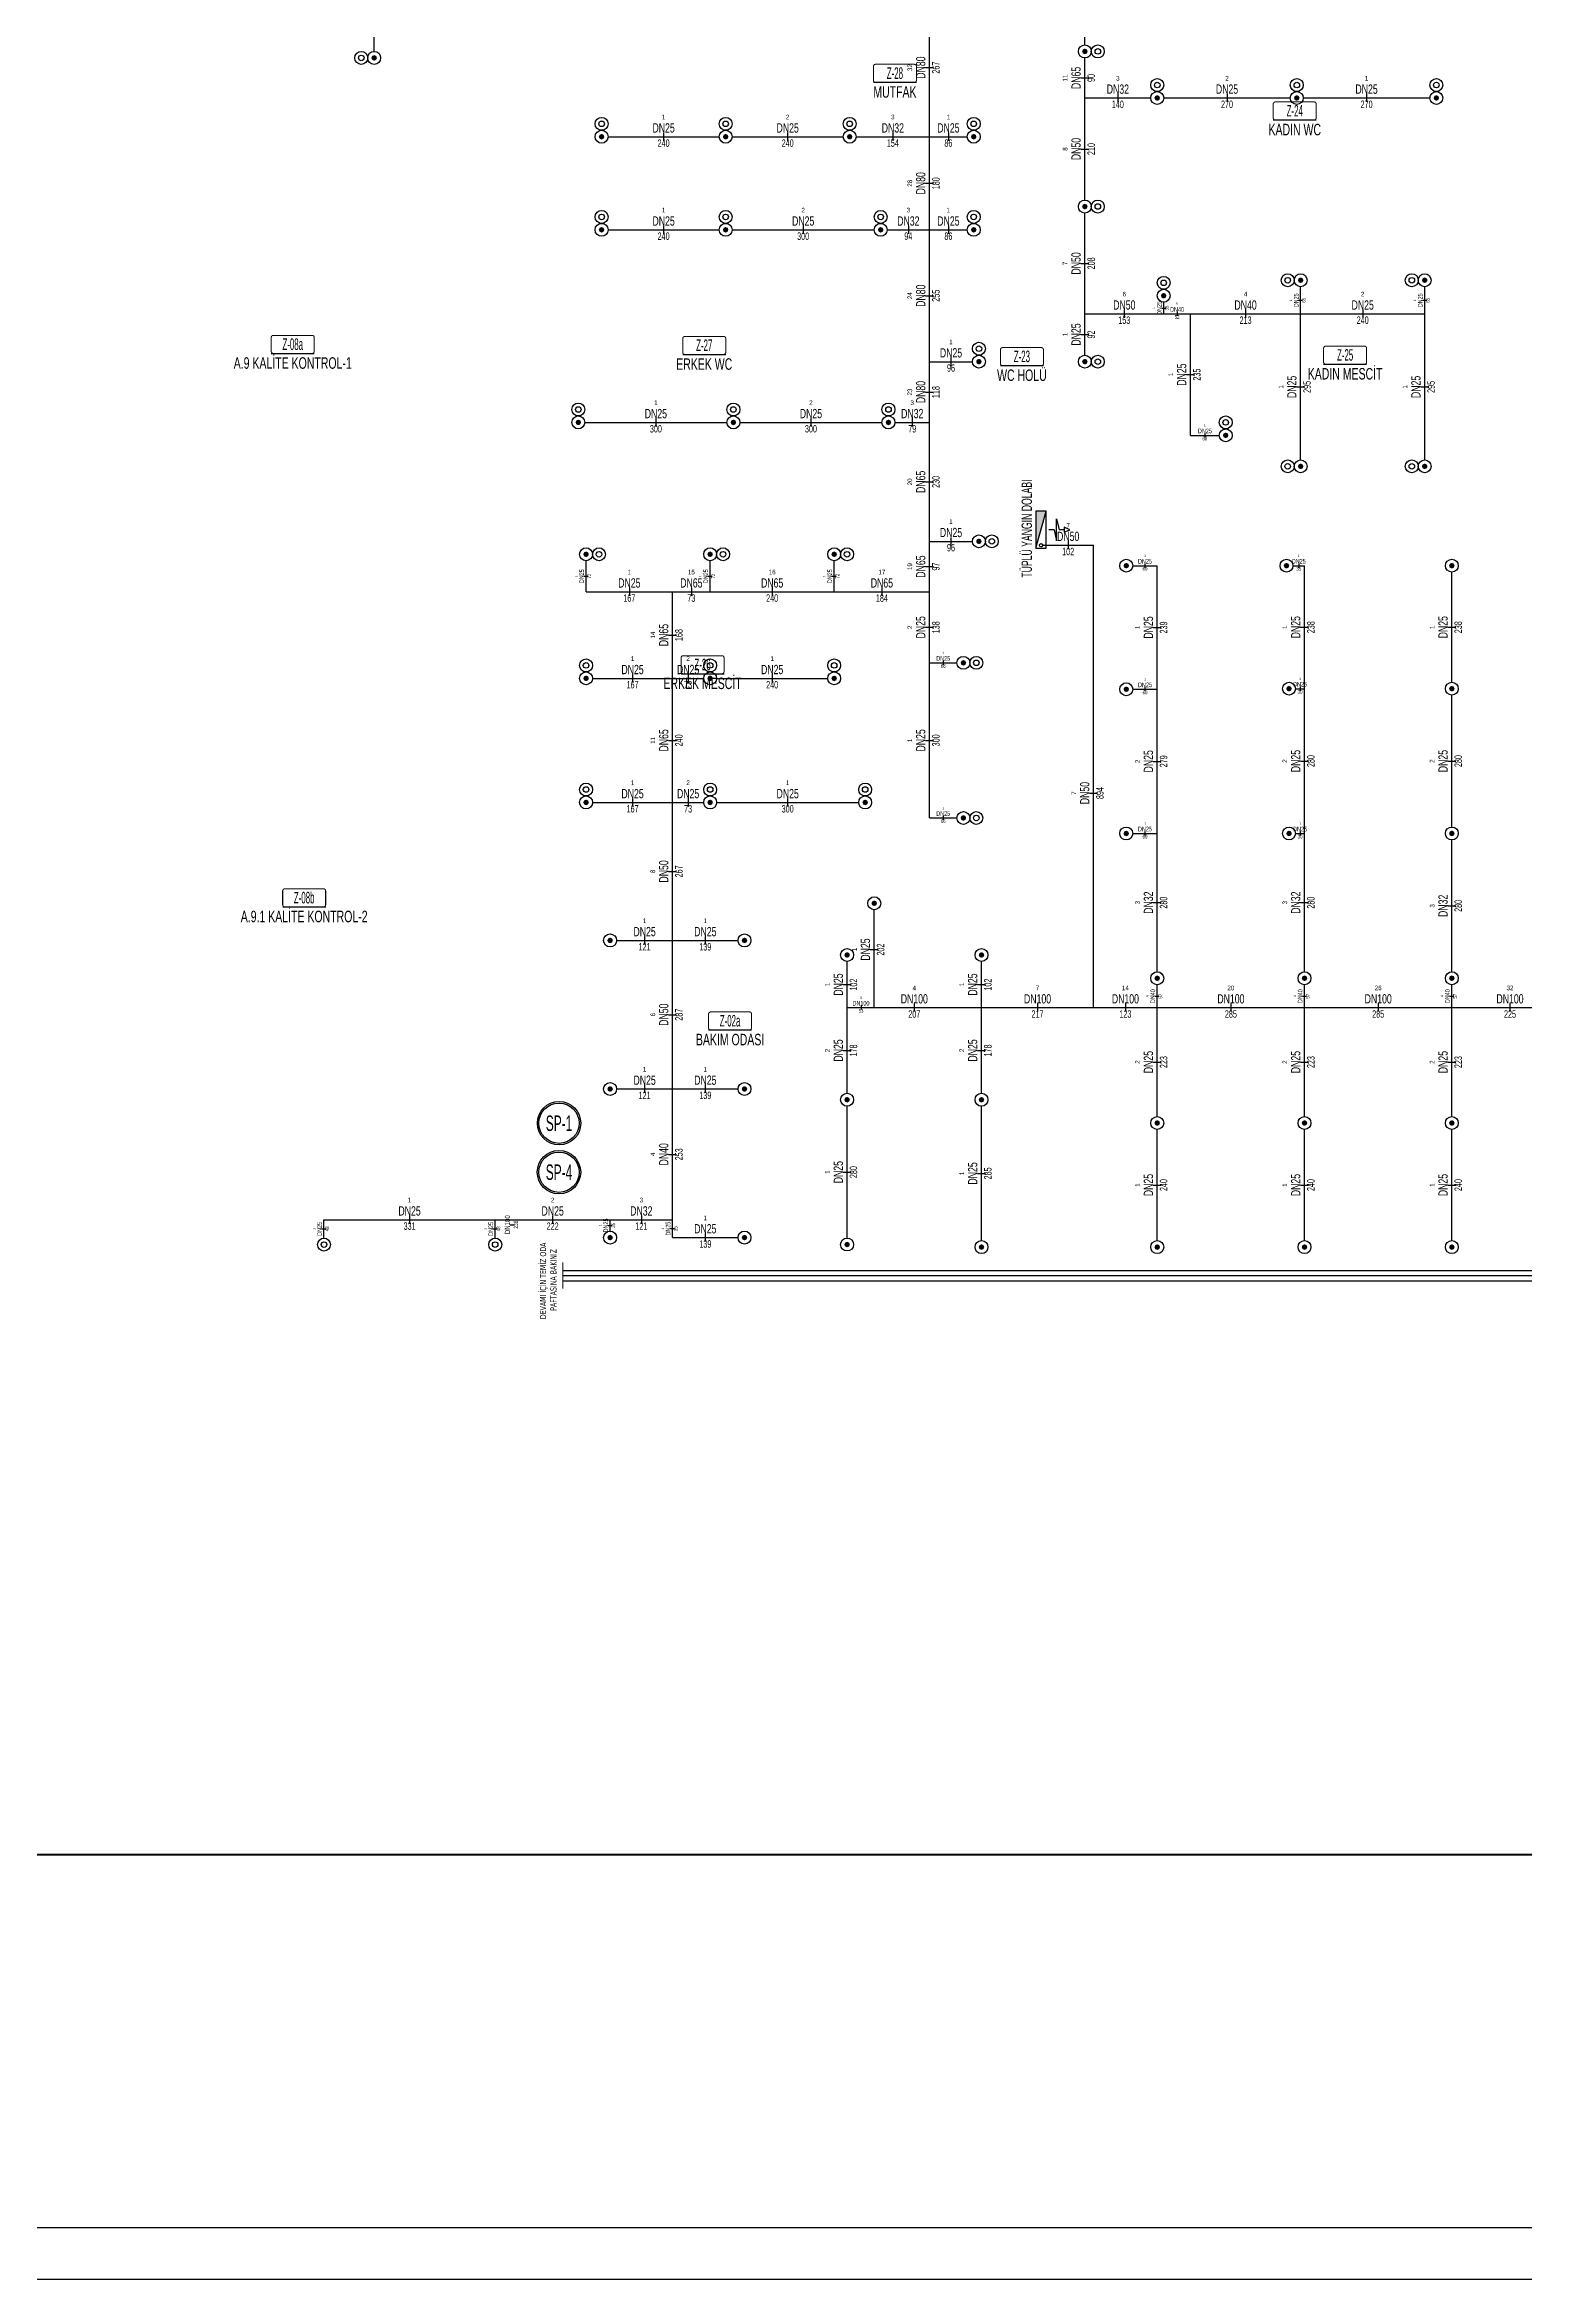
# Model space of a CAD drawing. Header units: centimetres. Extents: x 394264 to 551709, y 50011 to 59011.
# Drawn here: x 482812 to 485675, y 50011 to 54333 of the extents above; entities that cross this region are included whole.
import ezdxf
from ezdxf.enums import TextEntityAlignment as Align

# ---------------------------------------------------------------- set-up
doc = ezdxf.new("R2010")
doc.units = ezdxf.units.CM
doc.layers.get('0').update_dxf_attribs({"lineweight": 9})
for name, color, linetype, lineweight in [('-M-FIRE RISER NO', 7, 'Continuous', 30), ('-M-YNGN-ZON1', 5, 'SP', 30), ('-M-YNGN-ZON2', 4, 'SP', 30), ('-M-YNGN-ZON4', 3, 'SP', 30), ('-M-YNGN-ZON7', 60, 'SP', 30), ('-M-YNGN-ZON7-CAP-', 7, 'Continuous', 25), ('0-KRCN-DSD-YAZI', 4, 'Continuous', 40), ('0-KRCN-Z-ANTET', 71, 'Continuous', 30), ('0-MEK-YNG-BORU', 1, 'boruYLINE', 40), ('0-MEK-YNG-YAZI', 71, 'Continuous', 35)]:
    doc.layers.add(name, color=color, linetype=linetype, lineweight=lineweight)
for name, color, linetype in [('-M-MAHAL-DEBILER', 7, 'Continuous'), ('-M-MAHAL-ETIKET-NOT', 7, 'Continuous'), ('-M-MAHAL-ETIKET-NOTM', 7, 'Continuous'), ('-M-MAHAL-ETK-', 7, 'Continuous'), ('-M-MAHAL-HAVA-DEGISIM', 7, 'Continuous'), ('-M-MAHAL-NO', 7, 'Continuous'), ('-M-MAHAL-NOM', 7, 'Continuous'), ('-M-YNGN-BORUID', 7, 'Continuous'), ('-M-YNGN-BORUUZUN', 7, 'Continuous'), ('-M-YNGN-BORUYUK', 7, 'Continuous'), ('-M-YNGN-FHC', 1, 'Continuous'), ('-M-YNGN-SPR-YUK', 7, 'Continuous'), ('-M-YNGN-ZON4-CAP-', 7, 'Continuous'), ('-M-YNGN-ZON4-SPR-', 7, 'Continuous')]:
    doc.layers.add(name, color=color, linetype=linetype)
doc.layers.add('-M-YNGN-SPR-CAPCIZGI', color=188, linetype='Continuous', plot=False)
doc.styles.add('-M-ISSO-TEXT-TTF', font='ARIALN.TTF')
doc.styles.add('-M-MHLETK-NOT', font='romans.shx', dxfattribs={"width": 0.7})
doc.styles.add('-M-MHLETK-TEXT', font='ARIALN.TTF', dxfattribs={"width": 0.7})
doc.styles.add('ARIAL', font='arial.ttf', dxfattribs={"width": 0.8, "height": 16})
doc.styles.add('CAP', font='ARIALNB.TTF')
doc.styles.add('CIZGI', font='tahoma.ttf', dxfattribs={"width": 0.8, "oblique": 20})
doc.styles.add('HCAD', font='HCAD.SHX', dxfattribs={"width": 0.8, "height": 0.2})
doc.styles.add('PIPESIZE', font='hcad.shx', dxfattribs={"width": 0.8})
doc.styles.add('SPR-NOT', font='romans.shx')
doc.styles.add('VRF CITY MULTI', font='tahoma.ttf', dxfattribs={"height": 15})
doc.styles.add('YAZI', font='arial.ttf', dxfattribs={"width": 0.6, "height": 40})
doc.linetypes.add('boruYLINE', pattern='A,50,-0.8,["Y",CAP,S=7,R=0,X=0,Y=-3],-7', length=57.8)
doc.linetypes.add('SP', pattern='A,2,-0.1,["SP",CIZGI,S=0.14,R=0.2,X=0,Y=-0.07],-0.255', length=2.355)

# ---------------------------------------------------------------- blocks, each defined once
blk = doc.blocks.new('M-MHLETK-YNG')
at = {"layer": '-M-MAHAL-ETIKET-NOTM', "color": 3, "style": '-M-ISSO-TEXT-TTF', "width": 0.8, "flags": 8}
blk.add_attdef('MAH-ADI2', text='', height=1.11, dxfattribs=at).set_placement((0, -2.55), align=Align.MIDDLE_CENTER)
at = {"layer": '-M-MAHAL-HAVA-DEGISIM', "style": '-M-MHLETK-NOT', "width": 0.5, "flags": 8}
blk.add_attdef('HAVADEG', text='', height=0.6, dxfattribs=at).set_placement((0, 3.61), align=Align.MIDDLE_CENTER)
blk.add_wipeout([(-2.08, 1.74), (2.08, 1.74), (2.08, 0), (-2.08, 0)]).dxf.layer = '-M-MAHAL-ETK-'
at = {"layer": '-M-MAHAL-ETK-', "color": 0}
for p, q in [((-2.08, 0), (2.08, 0)), ((-1.16, 0), (-1.16, 0))]:
    blk.add_line(p, q, dxfattribs=at)
blk.add_lwpolyline([(-1.88, 1.74, 0.1, 0.1, 0), (1.88, 1.74, 0.1, 0.1, -0.414214), (2.08, 1.54, 0.1, 0.1, 0), (2.08, 0.2, 0.1, 0.1, -0.414214), (1.88, 0, 0.1, 0.1, 0), (-1.88, 0, 0.1, 0.1, -0.414214), (-2.08, 0.2, 0.1, 0.1, 0), (-2.08, 1.54, 0.1, 0.1, -0.414214)], format="xyseb", close=True, dxfattribs=at)
at = {"layer": '-M-MAHAL-DEBILER', "color": 4, "style": '-M-MHLETK-NOT', "width": 0.5, "flags": 8}
blk.add_attdef('DEBIS', text='', height=0.4, dxfattribs=at).set_placement((-2.17, 2.15), align=Align.MIDDLE_CENTER)
at = {"layer": '-M-MAHAL-DEBILER', "color": 191, "style": '-M-MHLETK-NOT', "width": 0.5, "flags": 8}
blk.add_attdef('DEBIR', text='', height=0.4, dxfattribs=at).set_placement((-1.61, 2.15), align=Align.MIDDLE_CENTER)
at = {"layer": '-M-MAHAL-DEBILER', "color": 31, "style": '-M-MHLETK-NOT', "width": 0.5, "flags": 8}
blk.add_attdef('DEBIF', text='', height=0.4, dxfattribs=at).set_placement((1.59, 2.15), align=Align.MIDDLE_CENTER)
at = {"layer": '-M-MAHAL-DEBILER', "color": 1, "style": '-M-MHLETK-NOT', "width": 0.5, "flags": 8}
blk.add_attdef('DEBIE', text='', height=0.4, dxfattribs=at).set_placement((2.32, 2.15), align=Align.MIDDLE_CENTER)
at = {"layer": '-M-MAHAL-ETIKET-NOT', "color": 3}
for tag, height, style, width, flags, p in [('KIS', 0.04, '-M-MHLETK-NOT', 0.5, 9, (-2.59, 1.62)), ('ALAN', 0.04, '-M-MHLETK-NOT', 0.5, 9, (-2.58, 1.56)), ('RH', 0.04, '-M-MHLETK-NOT', 0.5, 9, (-2.39, 1.62)), ('YUKSEKLIK', 0.04, '-M-MHLETK-NOT', 0.5, 9, (-2.32, 1.56)), ('YAZ', 0.04, '-M-MHLETK-NOT', 0.5, 9, (-2.18, 1.62)), ('MAH-ADI', 1.11, '-M-ISSO-TEXT-TTF', 0.8, 8, (0, -0.93))]:
    blk.add_attdef(tag, text='', height=height, dxfattribs=dict(at, style=style, width=width, flags=flags)).set_placement(p, align=Align.MIDDLE_CENTER)
at = {"layer": '-M-MAHAL-ETIKET-NOT', "color": 3, "style": '-M-MHLETK-NOT', "width": 0.5, "flags": 9}
for tag, p, height in [('HL', (-2.62, 1.49), 0.0286), ('KLKTR', (-2.62, 1.42), 0.04), ('RDY-BOY1', (-2.61, 1.37), 0.0286), ('RDY-BOY2', (-2.61, 1.32), 0.0286), ('RDY-BOY3', (-2.61, 1.27), 0.0286), ('RDY-BOY4', (-2.61, 1.22), 0.0286), ('KON-BOY1', (-2.61, 1.14), 0.0286), ('KON-BOY2', (-2.61, 1.09), 0.0286), ('KON-BOY3', (-2.61, 1.04), 0.0286), ('FCU-TIP1', (-2.61, 0.96), 0.0286), ('FCU-TIP2', (-2.61, 0.91), 0.0286), ('FCU-TIP3', (-2.61, 0.86), 0.0286), ('VRV-TIP1', (-2.61, 0.76), 0.0286), ('VRV-TIP2', (-2.61, 0.71), 0.0286), ('HLA', (-2.52, 1.49), 0.0286), ('FCU-ADET1', (-2.52, 0.96), 0.0286), ('FCU-ADET2', (-2.52, 0.91), 0.0286), ('FCU-ADET3', (-2.52, 0.86), 0.0286), ('VRV-ADET1', (-2.52, 0.76), 0.0286), ('VRV-ADET2', (-2.52, 0.71), 0.0286), ('RDY-TIP1', (-2.5, 1.37), 0.0286), ('RDY-TIP2', (-2.5, 1.32), 0.0286), ('RDY-TIP3', (-2.5, 1.27), 0.0286), ('RDY-TIP4', (-2.5, 1.22), 0.0286), ('KON-TIP1', (-2.5, 1.14), 0.0286), ('KON-TIP2', (-2.5, 1.09), 0.0286), ('KON-TIP3', (-2.5, 1.04), 0.0286), ('FCU-KAP1', (-2.4, 0.96), 0.0286), ('FCU-KAP2', (-2.4, 0.91), 0.0286), ('FCU-KAP3', (-2.4, 0.86), 0.0286), ('VRV-KAP1', (-2.4, 0.76), 0.0286), ('VRV-KAP2', (-2.4, 0.71), 0.0286), ('RDY-ADET1', (-2.39, 1.37), 0.0286), ('RDY-ADET2', (-2.39, 1.32), 0.0286), ('RDY-ADET3', (-2.39, 1.27), 0.0286), ('RDY-ADET4', (-2.39, 1.22), 0.0286), ('KON-ADET1', (-2.39, 1.14), 0.0286), ('KON-ADET2', (-2.39, 1.09), 0.0286), ('KON-ADET3', (-2.39, 1.04), 0.0286), ('FCU-DUY1', (-2.27, 0.96), 0.0286), ('FCU-DUY2', (-2.27, 0.91), 0.0286), ('FCU-DUY3', (-2.27, 0.86), 0.0286), ('VRV-DUY1', (-2.27, 0.76), 0.0286), ('VRV-DUY2', (-2.27, 0.71), 0.0286), ('RDY-ISI1', (-2.27, 1.37), 0.0286), ('RDY-ISI2', (-2.27, 1.32), 0.0286), ('RDY-ISI3', (-2.27, 1.27), 0.0286), ('RDY-ISI4', (-2.27, 1.22), 0.0286), ('KON-ISI1', (-2.27, 1.14), 0.0286), ('KON-ISI2', (-2.27, 1.09), 0.0286), ('KON-ISI3', (-2.27, 1.04), 0.0286), ('SHG', (-2.23, 1.49), 0.0286), ('AHU', (-2.23, 1.44), 0.0286), ('FCU-SOG1', (-2.15, 0.96), 0.0286), ('FCU-SOG2', (-2.15, 0.91), 0.0286), ('FCU-SOG3', (-2.15, 0.86), 0.0286), ('VRV-SOG1', (-2.15, 0.76), 0.0286), ('VRV-SOG2', (-2.15, 0.71), 0.0286), ('LHG', (-2.13, 1.49), 0.0286), ('RDY-BNP1', (-2.1, 1.37), 0.0286), ('RDY-BNP2', (-2.1, 1.32), 0.0286), ('RDY-BNP3', (-2.1, 1.27), 0.0286), ('RDY-BNP4', (-2.1, 1.22), 0.0286), ('KON-BNP1', (-2.1, 1.14), 0.0286), ('KON-BNP2', (-2.1, 1.09), 0.0286), ('KON-BNP3', (-2.1, 1.04), 0.0286), ('HG', (-2.04, 1.49), 0.0286), ('FCU-ISI1', (-2.04, 0.96), 0.0286), ('FCU-ISI2', (-2.04, 0.91), 0.0286), ('FCU-ISI3', (-2.04, 0.86), 0.0286), ('VRV-ISI1', (-2.04, 0.76), 0.0286), ('VRV-ISI2', (-2.04, 0.71), 0.0286), ('HGA', (-1.96, 1.49), 0.0286), ('EF', (-1.96, 1.44), 0.0286), ('RDY-BNK1', (-1.96, 1.37), 0.0286), ('RDY-BNK2', (-1.96, 1.32), 0.0286), ('RDY-BNK3', (-1.96, 1.27), 0.0286), ('RDY-BNK4', (-1.96, 1.22), 0.0286), ('KON-BNK1', (-1.96, 1.14), 0.0286), ('KON-BNK2', (-1.96, 1.09), 0.0286), ('KON-BNK3', (-1.96, 1.04), 0.0286), ('FCU-DEBI1', (-1.95, 0.96), 0.0286), ('FCU-DEBI2', (-1.95, 0.91), 0.0286), ('FCU-DEBI3', (-1.95, 0.86), 0.0286), ('VRV-DEBI1', (-1.95, 0.76), 0.0286), ('VRV-DEBI2', (-1.95, 0.71), 0.0286), ('FCU-BNP1', (-1.83, 0.96), 0.0286), ('FCU-BNP2', (-1.83, 0.91), 0.0286), ('FCU-BNP3', (-1.83, 0.86), 0.0286), ('VRV-BNP1', (-1.83, 0.76), 0.0286), ('VRV-BNP2', (-1.83, 0.71), 0.0286), ('FCU-BNK1', (-1.61, 0.96), 0.0286), ('FCU-BNK2', (-1.61, 0.91), 0.0286), ('FCU-BNK3', (-1.61, 0.86), 0.0286), ('VRV-BNK1', (-1.61, 0.76), 0.0286), ('VRV-BNK2', (-1.61, 0.71), 0.0286)]:
    blk.add_attdef(tag, p, '', height=height, dxfattribs=at)
at = {"layer": '-M-MAHAL-HAVA-DEGISIM', "style": '-M-MHLETK-NOT', "width": 0.5, "flags": 8}
blk.add_attdef('HAVA', text='', height=0.6, dxfattribs=at).set_placement((0, 2.4), align=Align.MIDDLE_CENTER)
at = {"layer": '-M-MAHAL-NO', "color": 7, "style": '-M-MHLETK-TEXT', "width": 0.6, "flags": 8}
blk.add_attdef('MAH-NO', text='', height=1.11, dxfattribs=at).set_placement((0, 0.89), align=Align.MIDDLE_CENTER)
at = {"layer": '-M-MAHAL-NOM', "color": 7, "style": '-M-MHLETK-TEXT', "width": 0.6, "flags": 8}
blk.add_attdef('MAH-NOM', text='', height=1.11, dxfattribs=at).set_placement((0, 0.89), align=Align.MIDDLE_CENTER)
blk = doc.blocks.new('SPR-RISERNO')
at = {"color": 7, "linetype": 'ByBlock'}
blk.add_circle((0, 0), 42, dxfattribs=at)
at = {"color": 14, "linetype": 'ByBlock'}
blk.add_circle((0, 0), 39, dxfattribs=at)
at = {"color": 0, "linetype": 'ByBlock', "style": 'ARIAL', "width": 0.55}
blk.add_attdef('SP', text='', height=30, dxfattribs=at).set_placement((0, 0), align=Align.MIDDLE_CENTER)
blk = doc.blocks.new('SPRYD01')
at = {"layer": '-M-YNGN-FHC', "linetype": 'Continuous'}
blk.add_line((0, 0), (0, 0), dxfattribs=at)
at = {"color": 0, "linetype": 'ByBlock'}
for p, q in [((10, 6), (-10, -66)), ((-44.8, -25), (-55.5, -30)), ((-55.5, -30), (-44.8, -35)), ((-44.8, -35), (-44.8, -25)), ((-44.8, -30), (-35.1, -30)), ((-30.1, -51.2), (-35.1, -30)), ((-30.1, -8.8), (-30.1, -51.2)), ((-25.1, -30), (-30.1, -8.8)), ((-25.1, -30), (-15, -30))]:
    blk.add_line(p, q, dxfattribs=at)
blk.add_lwpolyline([(-10, -66), (10, -66), (10, 6), (-10, 6)], close=True, dxfattribs=at)
at = {"color": 1, "linetype": 'ByBlock'}
blk.add_lwpolyline([(10, 6), (-10, -66), (10, -66)], close=True, dxfattribs=at)
at = {"color": 0, "linetype": 'ByBlock'}
blk.add_circle((0, 0), 3.25, dxfattribs=at)
at = {"color": 1, "linetype": 'ByBlock'}
blk.add_solid([(10, 6), (-10, -66), (10, -66)], dxfattribs=at)
at = {"layer": '-M-YNGN-SPR-YUK', "style": 'SPR-NOT', "width": 0.5, "flags": 9}
for tag, p in [('YUK', (0, 17.8)), ('CAP', (0, 14.4)), ('TIP', (0.2, 10.8))]:
    blk.add_attdef(tag, text='', height=2.5, dxfattribs=at).set_placement(p, align=Align.MIDDLE_CENTER)
blk = doc.blocks.new('SP-C-PE-12')
at = {"ltscale": 10}
blk.add_line((0, 0), (0, 0), dxfattribs=at)
at = {"color": 1, "linetype": 'Continuous'}
blk.add_circle((0, 0), 12.5, dxfattribs=at)
blk.add_circle((0, 0), 5.37)
at = {"layer": '-M-YNGN-SPR-YUK', "style": 'SPR-NOT', "width": 0.5, "flags": 9}
for tag, p in [('YUK', (0, 17.8)), ('CAP', (0, 14.4)), ('TIP', (0.2, 10.8))]:
    blk.add_attdef(tag, text='', height=2.5, dxfattribs=at).set_placement(p, align=Align.MIDDLE_CENTER)
blk = doc.blocks.new('SP-C-PU-12')
at = {"ltscale": 10}
blk.add_line((0, 0), (0, 0), dxfattribs=at)
at = {"color": 1, "linetype": 'Continuous'}
for centre in [(0, 0), (25, 0)]:
    blk.add_circle(centre, 12.5, dxfattribs=at)
at = {"ltscale": 10}
blk.add_circle((25, 0), 5.37, dxfattribs=at)
for points in [[(-5.4, 0), (-3.8, 3.8), (-3.8, -3.8), (0, 5.4)], [(-3.8, -3.8), (0, 5.4), (0, -5.4), (3.8, 3.8)], [(0, -5.4), (3.8, 3.8), (3.8, -3.8), (5.4, 0)]]:
    blk.add_solid(points, dxfattribs=at)
at = {"layer": '-M-YNGN-SPR-YUK', "style": 'SPR-NOT', "width": 0.5, "flags": 9}
for tag, p in [('YUK', (0, 17.8)), ('CAP', (0, 14.4)), ('TIP', (0.2, 10.8))]:
    blk.add_attdef(tag, text='', height=2.5, dxfattribs=at).set_placement(p, align=Align.MIDDLE_CENTER)
blk = doc.blocks.new('SP-C-UP-12')
at = {"ltscale": 10}
blk.add_line((0, 0), (0, 0), dxfattribs=at)
at = {"color": 1, "linetype": 'Continuous'}
blk.add_circle((0, 0), 12.5, dxfattribs=at)
at = {"ltscale": 10}
for points in [[(-5.4, 0), (-3.8, 3.8), (-3.8, -3.8), (0, 5.4)], [(-3.8, -3.8), (0, 5.4), (0, -5.4), (3.8, 3.8)], [(0, -5.4), (3.8, 3.8), (3.8, -3.8), (5.4, 0)]]:
    blk.add_solid(points, dxfattribs=at)
at = {"layer": '-M-YNGN-SPR-YUK', "style": 'SPR-NOT', "width": 0.5, "flags": 9}
for tag, p in [('YUK', (0, 17.8)), ('CAP', (0, 14.4)), ('TIP', (0.2, 10.8))]:
    blk.add_attdef(tag, text='', height=2.5, dxfattribs=at).set_placement(p, align=Align.MIDDLE_CENTER)
blk = doc.blocks.new('SPRKL100')
at = {"layer": '-M-YNGN-SPR-CAPCIZGI'}
blk.add_line((0, 0.43), (0, -0.43), dxfattribs=at)
at = {"layer": '-M-YNGN-BORUID', "color": 0, "style": 'HCAD', "width": 0.8, "flags": 1}
blk.add_attdef('DIC', text='', height=0.4, dxfattribs=at).set_placement((0, -1.69), align=Align.CENTER)
at = {"layer": '-M-YNGN-BORUUZUN', "color": 0, "style": 'HCAD', "width": 0.7}
blk.add_attdef('BOY', text='', height=0.8, dxfattribs=at).set_placement((0, -1.08), align=Align.CENTER)
at = {"layer": '-M-YNGN-BORUYUK', "color": 6, "style": 'PIPESIZE', "width": 0.8}
blk.add_attdef('YUK', text='', height=0.5, dxfattribs=at).set_placement((0, 1.87), align=Align.CENTER)
at = {"color": 0, "style": 'PIPESIZE', "width": 0.7}
blk.add_attdef('CAP', text='', height=1, dxfattribs=at).set_placement((0, 0.45), align=Align.CENTER)
blk = doc.blocks.new('A$C69E72E55')
at = {"layer": '-M-YNGN-ZON4', "ltscale": 50}
for p, q in [((484824.7, 54332.6), (484824.7, 54705.1)), ((484524.2, 54155.1), (484524.2, 54422.6)), ((483449.7, 54320.1), (483449.7, 54367.6)), ((484824.7, 54230.1), (484824.7, 54307.6)), ((484824.7, 54230.1), (484952.2, 54230.1)), ((484824.7, 54032.6), (484824.7, 54230.1)), ((484977.2, 54230.1), (485222.2, 54230.1)), ((485247.2, 54230.1), (485492.2, 54230.1)), ((483902.2, 54155.1), (484117.2, 54155.1)), ((484142.2, 54155.1), (484357.2, 54155.1)), ((484382.2, 54155.1), (484524.2, 54155.1)), ((484524.2, 53975.1), (484524.2, 54155.1)), ((484524.2, 54155.1), (484597.2, 54155.1)), ((484824.7, 53812.6), (484824.7, 54007.6)), ((483902.2, 53975.1), (484117.2, 53975.1)), ((484142.2, 53975.1), (484417.2, 53975.1)), ((484442.2, 53975.1), (484524.2, 53975.1)), ((484524.2, 53720.1), (484524.2, 53975.1)), ((484524.2, 53975.1), (484597.2, 53975.1)), ((485242.2, 53812.6), (485242.2, 53865.1)), ((485482.2, 53812.6), (485482.2, 53865.1)), ((484824.7, 53812.6), (484977.2, 53812.6)), ((484824.7, 53732.6), (484824.7, 53812.6)), ((484977.2, 53812.6), (484977.2, 53835.1)), ((484977.2, 53812.6), (485029, 53812.6)), ((485029, 53577.6), (485029, 53812.6)), ((485029, 53812.6), (485242.2, 53812.6)), ((485242.2, 53812.6), (485482.2, 53812.6)), ((485242.2, 53530.1), (485242.2, 53812.6)), ((485482.2, 53530.1), (485482.2, 53812.6)), ((484524.2, 53720.1), (484607.2, 53720.1)), ((484524.2, 53602.6), (484524.2, 53720.1)), ((483857.2, 53602.6), (484132.2, 53602.6)), ((484157.2, 53602.6), (484432.2, 53602.6)), ((484457.2, 53602.6), (484524.2, 53602.6)), ((484524.2, 53372.6), (484524.2, 53602.6)), ((485029, 53577.6), (485084.7, 53577.6)), ((483859.7, 53275.1), (483859.7, 53335.1)), ((484099.7, 53275.1), (484099.7, 53335.1)), ((484339.7, 53275.1), (484339.7, 53335.1)), ((484524.2, 53372.6), (484607.2, 53372.6)), ((484524.2, 53275.1), (484524.2, 53372.6)), ((484743.1, 53365.1), (484841.5, 53365.1)), ((484841.5, 52470.7), (484841.5, 53365.1)), ((485534.7, 53338), (485534.7, 53338)), ((484917.3, 53325.5), (484964.7, 53325.5)), ((484964.7, 53086.5), (484964.7, 53325.5)), ((485227.3, 53325.5), (485249.7, 53325.5)), ((485249.7, 53087.6), (485249.7, 53325.5)), ((485534.7, 53100.1), (485534.7, 53313)), ((483859.7, 53275.1), (484027, 53275.1)), ((484027, 53107.6), (484027, 53275.1)), ((484027, 53275.1), (484099.7, 53275.1)), ((484099.7, 53275.1), (484339.7, 53275.1)), ((484339.7, 53275.1), (484524.2, 53275.1)), ((484524.2, 53137.6), (484524.2, 53275.1)), ((484524.2, 53137.6), (484577.2, 53137.6)), ((484524.2, 52837.6), (484524.2, 53137.6)), ((483872.2, 53107.6), (484027, 53107.6)), ((484027, 53107.6), (484087.2, 53107.6)), ((484027, 52867.6), (484027, 53107.6)), ((484112.2, 53107.6), (484327.2, 53107.6)), ((484917.3, 53086.5), (484964.7, 53086.5)), ((484964.7, 52807.6), (484964.7, 53086.5)), ((485232.2, 53087.6), (485249.7, 53087.6)), ((485249.7, 52807.6), (485249.7, 53087.6)), ((485534.7, 52820.1), (485534.7, 53075.1)), ((483872.2, 52867.6), (484027, 52867.6)), ((484027, 52867.6), (484087.2, 52867.6)), ((484027, 52600.7), (484027, 52867.6)), ((484112.2, 52867.6), (484387.2, 52867.6)), ((484524.2, 52837.6), (484577.2, 52837.6)), ((484917.2, 52807.6), (484964.7, 52807.6)), ((484964.7, 52540.1), (484964.7, 52807.6)), ((485232.2, 52807.6), (485249.7, 52807.6)), ((485249.7, 52540.1), (485249.7, 52807.6)), ((485534.7, 52540.1), (485534.7, 52795.1)), ((484417.2, 52470.7), (484417.2, 52660.1)), ((483918.7, 52600.7), (484027, 52600.7)), ((484027, 52313.4), (484027, 52600.7)), ((484027, 52600.7), (484153.7, 52600.7)), ((484364.7, 52470.7), (484364.7, 52560.1)), ((484624.7, 52470.7), (484624.7, 52560.1)), ((484964.7, 52470.7), (484964.7, 52515.1)), ((485249.7, 52470.7), (485249.7, 52515.1)), ((485534.7, 52470.7), (485534.7, 52515.1)), ((484364.7, 52305.1), (484364.7, 52470.7)), ((484364.7, 52470.7), (484417.2, 52470.7)), ((484417.2, 52470.7), (484624.7, 52470.7)), ((484624.7, 52305.1), (484624.7, 52470.7)), ((484624.7, 52470.7), (484841.5, 52470.7)), ((484841.5, 52470.7), (484964.7, 52470.7)), ((484964.7, 52260.1), (484964.7, 52470.7)), ((484964.7, 52470.7), (485249.7, 52470.7)), ((485249.7, 52260.1), (485249.7, 52470.7)), ((485249.7, 52470.7), (485534.7, 52470.7)), ((485534.7, 52260.1), (485534.7, 52470.7)), ((485534.7, 52470.7), (485759.7, 52470.7)), ((483918.7, 52313.4), (484027, 52313.4)), ((484027, 52060.5), (484027, 52313.4)), ((484027, 52313.4), (484153.7, 52313.4)), ((484364.7, 52025.1), (484364.7, 52280.1)), ((484624.7, 52020.1), (484624.7, 52280.1)), ((484964.7, 52020.1), (484964.7, 52235.1)), ((485249.7, 52020.1), (485249.7, 52235.1)), ((485534.7, 52020.1), (485534.7, 52235.1)), ((483352.6, 52025), (483352.6, 52060.5)), ((483352.6, 52060.5), (483683.9, 52060.5)), ((483683.9, 52060.5), (483906.2, 52060.5)), ((483683.9, 52025), (483683.9, 52060.5)), ((483906.2, 52060.5), (484027, 52060.5)), ((483906.2, 52038.5), (483906.2, 52060.5)), ((484027, 52026), (484027, 52060.5)), ((484027, 52026), (484153.7, 52026))]:
    blk.add_line(p, q, dxfattribs=at)
at = {"layer": '-M-YNGN-ZON4-CAP-'}
for p, xscale, yscale, zscale, rotation, values in [((484524.2, 54288.8), 18, 18, 18, 90, {'YUK': '32', 'CAP': 'DN80', 'BOY': '267'}), ((484824.7, 54268.8), 18, 18, 18, 90, {'YUK': '11', 'CAP': 'DN65', 'BOY': '90'}), ((484824.7, 54131.3), 18, 18, 18, 90, {'YUK': '8', 'CAP': 'DN50', 'BOY': '210'}), ((484524.2, 54065.1), 18, 18, 18, 90, {'YUK': '28', 'CAP': 'DN80', 'BOY': '180'}), ((484824.7, 53910.1), 18, 18, 18, 90, {'YUK': '7', 'CAP': 'DN50', 'BOY': '208'}), ((484524.2, 53847.6), 18, 18, 18, 90, {'YUK': '24', 'CAP': 'DN80', 'BOY': '255'}), ((484977.2, 53823.8), 9, 9, 9, 90, {'YUK': '1', 'CAP': 'DN25', 'BOY': '35'}), ((485242.2, 53838.8), 9, 9, 9, 90, {'YUK': '1', 'CAP': 'DN25', 'BOY': '65'}), ((485482.2, 53838.8), 9, 9, 9, 90, {'YUK': '1', 'CAP': 'DN25', 'BOY': '65'}), ((484824.7, 53772.6), 18, 18, 18, 90, {'YUK': '1', 'CAP': 'DN25', 'BOY': '92'}), ((484524.2, 53661.3), 18, 18, 18, 90, {'YUK': '23', 'CAP': 'DN80', 'BOY': '118'}), ((485029, 53695.1), 18, 18, 18, 90, {'YUK': '1', 'CAP': 'DN25', 'BOY': '235'}), ((485242.2, 53671.3), 18, 18, 18, 90, {'YUK': '1', 'CAP': 'DN25', 'BOY': '295'}), ((485482.2, 53671.3), 18, 18, 18, 90, {'YUK': '1', 'CAP': 'DN25', 'BOY': '295'}), ((484524.2, 53487.6), 18, 18, 18, 90, {'YUK': '20', 'CAP': 'DN65', 'BOY': '230'}), ((484792.4, 53365.1), 18, 18, 18, 6.211066059718061e-07, {'YUK': '7', 'CAP': 'DN50', 'BOY': '102'}), ((484524.2, 53323.8), 18, 18, 18, 90, {'YUK': '19', 'CAP': 'DN65', 'BOY': '97'}), ((483859.7, 53305.1), 9, 9, 9, 90, {'YUK': '1', 'CAP': 'DN25', 'BOY': '72'}), ((484099.7, 53305.1), 9, 9, 9, 90, {'YUK': '1', 'CAP': 'DN25', 'BOY': '72'}), ((484339.7, 53305.1), 9, 9, 9, 90, {'YUK': '1', 'CAP': 'DN25', 'BOY': '72'}), ((484027, 53191.3), 18, 18, 18, 90, {'YUK': '14', 'CAP': 'DN65', 'BOY': '168'}), ((484524.2, 53206.3), 18, 18, 18, 90, {'YUK': '2', 'CAP': 'DN25', 'BOY': '138'}), ((484964.7, 53206), 18, 18, 18, 90, {'YUK': '1', 'CAP': 'DN25', 'BOY': '239'}), ((485249.7, 53206.5), 18, 18, 18, 90, {'YUK': '1', 'CAP': 'DN25', 'BOY': '238'}), ((485534.7, 53206.5), 18, 18, 18, 90, {'YUK': '1', 'CAP': 'DN25', 'BOY': '238'}), ((484027, 52987.6), 18, 18, 18, 89.99999999997216, {'YUK': '11', 'CAP': 'DN65', 'BOY': '240'}), ((484524.2, 52987.6), 18, 18, 18, 90, {'YUK': '1', 'CAP': 'DN25', 'BOY': '300'}), ((484964.7, 52947.1), 18, 18, 18, 90, {'YUK': '2', 'CAP': 'DN25', 'BOY': '279'}), ((485249.7, 52947.6), 18, 18, 18, 90, {'YUK': '2', 'CAP': 'DN25', 'BOY': '280'}), ((485534.7, 52947.6), 18, 18, 18, 90, {'YUK': '2', 'CAP': 'DN25', 'BOY': '280'}), ((484841.5, 52885.7), 18, 18, 18, 90, {'YUK': '7', 'CAP': 'DN50', 'BOY': '894'}), ((484027, 52734.2), 18, 18, 18, 89.99999999997496, {'YUK': '8', 'CAP': 'DN50', 'BOY': '267'}), ((484964.7, 52673.8), 18, 18, 18, 90, {'YUK': '3', 'CAP': 'DN32', 'BOY': '280'}), ((485249.7, 52673.8), 18, 18, 18, 90, {'YUK': '3', 'CAP': 'DN32', 'BOY': '280'}), ((485534.7, 52667.6), 18, 18, 18, 90, {'YUK': '3', 'CAP': 'DN32', 'BOY': '280'}), ((484417.2, 52583.1), 18, 18, 18, 90, {'YUK': '1', 'CAP': 'DN25', 'BOY': '202'}), ((484364.7, 52515.4), 18, 18, 18, 90, {'YUK': '1', 'CAP': 'DN25', 'BOY': '102'}), ((484624.7, 52515.4), 18, 18, 18, 90, {'YUK': '1', 'CAP': 'DN25', 'BOY': '102'}), ((484027, 52457.1), 18, 18, 18, 89.99999999996524, {'YUK': '6', 'CAP': 'DN50', 'BOY': '287'}), ((484964.7, 52492.9), 9, 9, 9, 90, {'YUK': '4', 'CAP': 'DN40', 'BOY': '57'}), ((485249.7, 52492.9), 9, 9, 9, 90, {'YUK': '4', 'CAP': 'DN40', 'BOY': '57'}), ((485534.7, 52492.9), 9, 9, 9, 90, {'YUK': '4', 'CAP': 'DN40', 'BOY': '57'}), ((484364.7, 52387.9), 18, 18, 18, 90, {'YUK': '2', 'CAP': 'DN25', 'BOY': '178'}), ((484624.7, 52387.9), 18, 18, 18, 90, {'YUK': '2', 'CAP': 'DN25', 'BOY': '178'}), ((484964.7, 52365.4), 18, 18, 18, 90, {'YUK': '2', 'CAP': 'DN25', 'BOY': '223'}), ((485249.7, 52365.4), 18, 18, 18, 90, {'YUK': '2', 'CAP': 'DN25', 'BOY': '223'}), ((485534.7, 52365.4), 18, 18, 18, 90, {'YUK': '2', 'CAP': 'DN25', 'BOY': '223'}), ((484027, 52187), 18, 18, 18, 89.99999999997364, {'YUK': '4', 'CAP': 'DN40', 'BOY': '253'}), ((484364.7, 52152.6), 18, 18, 18, 90, {'YUK': '1', 'CAP': 'DN25', 'BOY': '280'}), ((484624.7, 52150.1), 18, 18, 18, 90, {'YUK': '1', 'CAP': 'DN25', 'BOY': '285'}), ((484964.7, 52127.6), 18, 18, 18, 90, {'YUK': '1', 'CAP': 'DN25', 'BOY': '240'}), ((485249.7, 52127.6), 18, 18, 18, 90, {'YUK': '1', 'CAP': 'DN25', 'BOY': '240'}), ((485534.7, 52127.6), 18, 18, 18, 90, {'YUK': '1', 'CAP': 'DN25', 'BOY': '240'}), ((483352.6, 52042.8), 9, 9, 9, 90, {'YUK': '1', 'CAP': 'DN25', 'BOY': '48'}), ((483683.9, 52042.8), 9, 9, 9, 90, {'YUK': '1', 'CAP': 'DN25', 'BOY': '48'}), ((483906.2, 52049.5), 9, 9, 9, 90, {'YUK': '1', 'CAP': 'DN25', 'BOY': '35'}), ((484027, 52043.3), 9, 9, 9, 90, {'YUK': '1', 'CAP': 'DN25', 'BOY': '35'})]:
    blk.add_blockref('SPRKL100', p, dxfattribs=dict(at, xscale=xscale, yscale=yscale, zscale=zscale, rotation=rotation)).add_auto_attribs(values)
for p, xscale, yscale, zscale, values in [((484888.5, 54230.1), 18, 18, 18, {'YUK': '3', 'CAP': 'DN32', 'BOY': '140'}), ((485099.7, 54230.1), 18, 18, 18, {'YUK': '2', 'CAP': 'DN25', 'BOY': '270'}), ((485369.7, 54230.1), 18, 18, 18, {'YUK': '1', 'CAP': 'DN25', 'BOY': '270'}), ((484009.7, 54155.1), 18, 18, 18, {'YUK': '1', 'CAP': 'DN25', 'BOY': '240'}), ((484249.7, 54155.1), 18, 18, 18, {'YUK': '2', 'CAP': 'DN25', 'BOY': '240'}), ((484453.2, 54155.1), 18, 18, 18, {'YUK': '3', 'CAP': 'DN32', 'BOY': '154'}), ((484560.7, 54155.1), 18, 18, 18, {'YUK': '1', 'CAP': 'DN25', 'BOY': '86'}), ((484009.7, 53975.1), 18, 18, 18, {'YUK': '1', 'CAP': 'DN25', 'BOY': '240'}), ((484279.7, 53975.1), 18, 18, 18, {'YUK': '2', 'CAP': 'DN25', 'BOY': '300'}), ((484483.2, 53975.1), 18, 18, 18, {'YUK': '3', 'CAP': 'DN32', 'BOY': '94'}), ((484560.7, 53975.1), 18, 18, 18, {'YUK': '1', 'CAP': 'DN25', 'BOY': '86'}), ((484901, 53812.6), 18, 18, 18, {'YUK': '6', 'CAP': 'DN50', 'BOY': '153'}), ((485135.6, 53812.6), 18, 18, 18, {'YUK': '4', 'CAP': 'DN40', 'BOY': '213'}), ((485362.2, 53812.6), 18, 18, 18, {'YUK': '2', 'CAP': 'DN25', 'BOY': '240'}), ((485003.1, 53812.6), 9, 9, 9, {'YUK': '5', 'CAP': 'DN40', 'BOY': '52'}), ((484565.7, 53720.1), 18, 18, 18, {'YUK': '1', 'CAP': 'DN25', 'BOY': '96'}), ((483994.7, 53602.6), 18, 18, 18, {'YUK': '1', 'CAP': 'DN25', 'BOY': '300'}), ((484294.7, 53602.6), 18, 18, 18, {'YUK': '2', 'CAP': 'DN25', 'BOY': '300'}), ((484490.7, 53602.6), 18, 18, 18, {'YUK': '3', 'CAP': 'DN32', 'BOY': '79'}), ((485056.9, 53577.6), 9, 9, 9, {'YUK': '1', 'CAP': 'DN25', 'BOY': '68'}), ((484565.7, 53372.6), 18, 18, 18, {'YUK': '1', 'CAP': 'DN25', 'BOY': '96'}), ((484941, 53325.5), 9, 9, 9, {'YUK': '1', 'CAP': 'DN25', 'BOY': '60'}), ((485238.5, 53325.5), 9, 9, 9, {'YUK': '1', 'CAP': 'DN25', 'BOY': '35'}), ((483943.4, 53275.1), 18, 18, 18, {'YUK': '1', 'CAP': 'DN25', 'BOY': '167'}), ((484063.4, 53275.1), 18, 18, 18, {'YUK': '15', 'CAP': 'DN65', 'BOY': '73'}), ((484219.7, 53275.1), 18, 18, 18, {'YUK': '16', 'CAP': 'DN65', 'BOY': '240'}), ((484432, 53275.1), 18, 18, 18, {'YUK': '17', 'CAP': 'DN65', 'BOY': '184'}), ((483949.6, 53107.6), 18, 18, 18, {'YUK': '1', 'CAP': 'DN25', 'BOY': '167'}), ((484057.1, 53107.6), 18, 18, 18, {'YUK': '2', 'CAP': 'DN25', 'BOY': '73'}), ((484219.7, 53107.6), 18, 18, 18, {'YUK': '1', 'CAP': 'DN25', 'BOY': '240'}), ((484550.7, 53137.6), 9, 9, 9, {'YUK': '1', 'CAP': 'DN25', 'BOY': '66'}), ((484941, 53086.5), 9, 9, 9, {'YUK': '1', 'CAP': 'DN25', 'BOY': '60'}), ((485241, 53087.6), 9, 9, 9, {'YUK': '1', 'CAP': 'DN25', 'BOY': '30'}), ((483949.6, 52867.6), 18, 18, 18, {'YUK': '1', 'CAP': 'DN25', 'BOY': '167'}), ((484057.1, 52867.6), 18, 18, 18, {'YUK': '2', 'CAP': 'DN25', 'BOY': '73'}), ((484249.7, 52867.6), 18, 18, 18, {'YUK': '1', 'CAP': 'DN25', 'BOY': '300'}), ((484550.7, 52837.6), 9, 9, 9, {'YUK': '1', 'CAP': 'DN25', 'BOY': '66'}), ((484941, 52807.6), 9, 9, 9, {'YUK': '1', 'CAP': 'DN25', 'BOY': '60'}), ((485241, 52807.6), 9, 9, 9, {'YUK': '1', 'CAP': 'DN25', 'BOY': '30'}), ((483972.9, 52600.7), 18, 18, 18, {'YUK': '1', 'CAP': 'DN25', 'BOY': '121'}), ((484090.4, 52600.7), 18, 18, 18, {'YUK': '1', 'CAP': 'DN25', 'BOY': '139'}), ((484494.7, 52470.7), 18, 18, 18, {'YUK': '4', 'CAP': 'DN100', 'BOY': '207'}), ((484733.1, 52470.7), 18, 18, 18, {'YUK': '7', 'CAP': 'DN100', 'BOY': '217'}), ((484903.1, 52470.7), 18, 18, 18, {'YUK': '14', 'CAP': 'DN100', 'BOY': '123'}), ((485107.2, 52470.7), 18, 18, 18, {'YUK': '20', 'CAP': 'DN100', 'BOY': '285'}), ((485392.2, 52470.7), 18, 18, 18, {'YUK': '26', 'CAP': 'DN100', 'BOY': '285'}), ((485647.2, 52470.7), 18, 18, 18, {'YUK': '32', 'CAP': 'DN100', 'BOY': '225'}), ((484391.6, 52470.7), 9, 9, 9, {'YUK': '3', 'CAP': 'DN100', 'BOY': '53'}), ((483972.9, 52313.4), 18, 18, 18, {'YUK': '1', 'CAP': 'DN25', 'BOY': '121'}), ((484090.4, 52313.4), 18, 18, 18, {'YUK': '1', 'CAP': 'DN25', 'BOY': '139'}), ((483518.2, 52060.5), 18, 18, 18, {'YUK': '1', 'CAP': 'DN25', 'BOY': '331'}), ((483795, 52060.5), 18, 18, 18, {'YUK': '2', 'CAP': 'DN25', 'BOY': '222'}), ((483966.6, 52060.5), 18, 18, 18, {'YUK': '3', 'CAP': 'DN32', 'BOY': '121'}), ((484090.4, 52026), 18, 18, 18, {'YUK': '1', 'CAP': 'DN25', 'BOY': '139'})]:
    blk.add_blockref('SPRKL100', p, dxfattribs=dict(at, xscale=xscale, yscale=yscale, zscale=zscale)).add_auto_attribs(values)
at = {"layer": '-M-YNGN-ZON4-SPR-', "color": 3}
for name, p in [('SP-C-PU-12', (484824.7, 54320.1)), ('SP-C-PU-12', (484824.7, 54020.1)), ('SP-C-PU-12', (484824.7, 53720.1)), ('SP-C-PU-12', (484619.7, 53372.6)), ('SP-C-PU-12', (483859.7, 53347.6)), ('SP-C-PU-12', (484099.7, 53347.6)), ('SP-C-PU-12', (484339.7, 53347.6)), ('SP-C-PU-12', (484589.7, 53137.6)), ('SP-C-PU-12', (484589.7, 52837.6)), ('SP-C-UP-12', (483906.2, 52600.7)), ('SP-C-UP-12', (484166.2, 52600.7)), ('SP-C-UP-12', (483906.2, 52313.4)), ('SP-C-UP-12', (484166.2, 52313.4)), ('SP-C-UP-12', (483906.2, 52026)), ('SP-C-UP-12', (484166.2, 52026)), ('SP-C-PE-12', (483352.6, 52012.5)), ('SP-C-PE-12', (483683.9, 52012.5))]:
    blk.add_blockref(name, p, dxfattribs=at)
for name, p, rotation in [('SP-C-PU-12', (483449.7, 54307.6), 180), ('SP-C-PU-12', (484964.7, 54230.1), 90), ('SP-C-PU-12', (485234.7, 54230.1), 90), ('SP-C-PU-12', (485504.7, 54230.1), 90), ('SP-C-PU-12', (483889.7, 54155.1), 90), ('SP-C-PU-12', (484129.7, 54155.1), 90), ('SP-C-PU-12', (484369.7, 54155.1), 90), ('SP-C-PU-12', (484609.7, 54155.1), 90), ('SP-C-PU-12', (483889.7, 53975.1), 90), ('SP-C-PU-12', (484129.7, 53975.1), 90), ('SP-C-PU-12', (484429.7, 53975.1), 90), ('SP-C-PU-12', (484609.7, 53975.1), 90), ('SP-C-PU-12', (484977.2, 53847.6), 90), ('SP-C-PU-12', (485242.2, 53877.6), 180), ('SP-C-PU-12', (485482.2, 53877.6), 180), ('SP-C-PU-12', (484619.7, 53720.1), 90), ('SP-C-PU-12', (483844.7, 53602.6), 90), ('SP-C-PU-12', (484144.7, 53602.6), 90), ('SP-C-PU-12', (484444.7, 53602.6), 90), ('SP-C-PU-12', (485097.2, 53577.6), 90), ('SP-C-PU-12', (485242.2, 53517.6), 180), ('SP-C-PU-12', (485482.2, 53517.6), 180), ('SP-C-UP-12', (484904.8, 53325.5), 180), ('SP-C-UP-12', (485214.8, 53325.5), 180), ('SP-C-UP-12', (485534.7, 53325.5), 180), ('SP-C-PU-12', (483859.7, 53107.6), 90), ('SP-C-PU-12', (484099.7, 53107.6), 90), ('SP-C-PU-12', (484339.7, 53107.6), 90), ('SP-C-UP-12', (484904.8, 53086.5), 180), ('SP-C-UP-12', (485219.7, 53087.6), 180), ('SP-C-UP-12', (485534.7, 53087.6), 180), ('SP-C-PU-12', (483859.7, 52867.6), 90), ('SP-C-PU-12', (484099.7, 52867.6), 90), ('SP-C-PU-12', (484399.7, 52867.6), 90), ('SP-C-UP-12', (484904.7, 52807.6), 180), ('SP-C-UP-12', (485219.7, 52807.6), 180), ('SP-C-UP-12', (485534.7, 52807.6), 180), ('SP-C-UP-12', (484417.2, 52672.6), 270), ('SP-C-UP-12', (484364.7, 52572.6), 180), ('SP-C-UP-12', (484624.7, 52572.6), 180), ('SP-C-UP-12', (484964.7, 52527.6), 180), ('SP-C-UP-12', (485249.7, 52527.6), 180), ('SP-C-UP-12', (485534.7, 52527.6), 180), ('SP-C-UP-12', (484364.7, 52292.6), 180), ('SP-C-UP-12', (484624.7, 52292.6), 180), ('SP-C-UP-12', (484964.7, 52247.6), 180), ('SP-C-UP-12', (485249.7, 52247.6), 180), ('SP-C-UP-12', (485534.7, 52247.6), 180), ('SP-C-UP-12', (484364.7, 52012.6), 180), ('SP-C-UP-12', (484624.7, 52007.6), 180), ('SP-C-UP-12', (484964.7, 52007.6), 180), ('SP-C-UP-12', (485249.7, 52007.6), 180), ('SP-C-UP-12', (485534.7, 52007.6), 180)]:
    blk.add_blockref(name, p, dxfattribs=dict(at, rotation=rotation))

msp = doc.modelspace()

# ---------------------------------------------------------------- linework, layer by layer
at = {"layer": '-M-YNGN-ZON1', "ltscale": 50}
msp.add_line((483814.6, 51942.6), (495092.6, 51942.6), dxfattribs=at)
at = {"layer": '-M-YNGN-ZON2', "ltscale": 50}
msp.add_line((483814.6, 51952.6), (494942.6, 51952.6), dxfattribs=at)
at = {"layer": '-M-YNGN-ZON7', "ltscale": 50}
msp.add_line((483814.6, 51962.6), (495192.6, 51962.6), dxfattribs=at)
at = {"ltscale": 1.1}
msp.add_line((483814.6, 51977.6), (483814.6, 51927.6), dxfattribs=at)
at = {"layer": '0-KRCN-Z-ANTET'}
for points in [[(394264.1, 50011.3), (551709.3, 50011.3), (551709.3, 59011.3), (394264.1, 59011.3)], [(470564.1, 50111.3), (502064.1, 50111.3), (502064.1, 58911.3), (470564.1, 58911.3)]]:
    msp.add_lwpolyline(points, close=True, dxfattribs=at)
at = {"layer": '0-MEK-YNG-BORU', "ltscale": 2}
msp.add_line((473971, 50832.6), (494512.2, 50832.6), dxfattribs=at)

# ---------------------------------------------------------------- block references
at = {"layer": '-M-FIRE RISER NO'}
for p, values in [((483807.4, 52247.2), {'SP': 'SP-1'}), ((483807.3, 52152.5), {'SP': 'SP-4'})]:
    msp.add_blockref('SPR-RISERNO', p, dxfattribs=at).add_auto_attribs(values)
at = {"layer": '-M-YNGN-FHC', "linetype": 'Continuous', "rotation": 180}
msp.add_blockref('SPRYD01', (484739.9, 53365.1), dxfattribs=at)
at = {"layer": '-M-YNGN-ZON7-CAP-'}
ref = msp.add_blockref('SPRKL100', (483717, 52051), dxfattribs=dict(at, xscale=10, yscale=10, zscale=10, rotation=90))
ref.add_attrib('CAP', 'DN100', dxfattribs={"layer": '0', "color": 0, "height": 10, "rotation": 90, "style": 'PIPESIZE', "width": 0.7}).set_placement((483712.5, 52051), align=Align.CENTER)
ref.add_attrib('BOY', '238', dxfattribs={"layer": '-M-YNGN-BORUUZUN', "color": 0, "height": 8, "rotation": 90, "style": 'HCAD', "width": 0.7}).set_placement((483727.8, 52051), align=Align.CENTER)

# ---------------------------------------------------------------- texts
at = {"layer": '0-KRCN-DSD-YAZI', "color": 7, "style": 'VRF CITY MULTI', "width": 0.7}
for s, p in [('DEVAMI İÇİN TEMİZ ODA ', (483776.5, 51944.2)), ('PAFTASINA BAKINIZ', (483796.5, 51944.2))]:
    msp.add_text(s, height=12, rotation=90, dxfattribs=at).set_placement(p, align=Align.MIDDLE)
at = {"layer": '0-MEK-YNG-YAZI', "color": 61, "style": 'YAZI', "width": 0.6}
msp.add_text('TÜPLÜ YANGIN DOLABI', height=20, rotation=90, dxfattribs=at).set_placement((484722.3, 53302.3))

# ---------------------------------------------------------------- next in the draw order: block references
at = {"layer": '-M-MAHAL-ETK-', "xscale": 20, "yscale": 20, "zscale": 20}
for p, values in [((484457.2, 54260.4), {'MAH-NO': 'Z-28', 'MAH-ADI': 'MUTFAK'}), ((485230.8, 54187.6), {'MAH-NO': 'Z-24', 'MAH-ADI': 'KADIN WC'}), ((483292.2, 53736.1), {'MAH-NO': 'Z-08a', 'MAH-ADI': 'A.9 KALİTE KONTROL-1'}), ((484088.3, 53734.1), {'MAH-NO': 'Z-27', 'MAH-ADI': 'ERKEK WC'}), ((484702.9, 53712.5), {'MAH-NO': 'Z-23', 'MAH-ADI': 'WC HOLÜ'}), ((485328.2, 53715.3), {'MAH-NO': 'Z-25', 'MAH-ADI': 'KADIN MESCİT'}), ((484085, 53116.6), {'MAH-NO': 'Z-26', 'MAH-ADI': 'ERKEK MESCİT'}), ((483314.3, 52665.7), {'MAH-NO': 'Z-08b', 'MAH-ADI': 'A.9.1 KALİTE KONTROL-2'}), ((484138.3, 52427.6), {'MAH-NO': 'Z-02a', 'MAH-ADI': 'BAKIM ODASI'})]:
    msp.add_blockref('M-MHLETK-YNG', p, dxfattribs=at).add_auto_attribs(values)

# ---------------------------------------------------------------- next in the draw order: block references
at = {"layer": '-M-YNGN-ZON4', "ltscale": 50}
msp.add_blockref('A$C69E72E55', (0, 0), dxfattribs=at)

doc.saveas('drawing.dxf')
